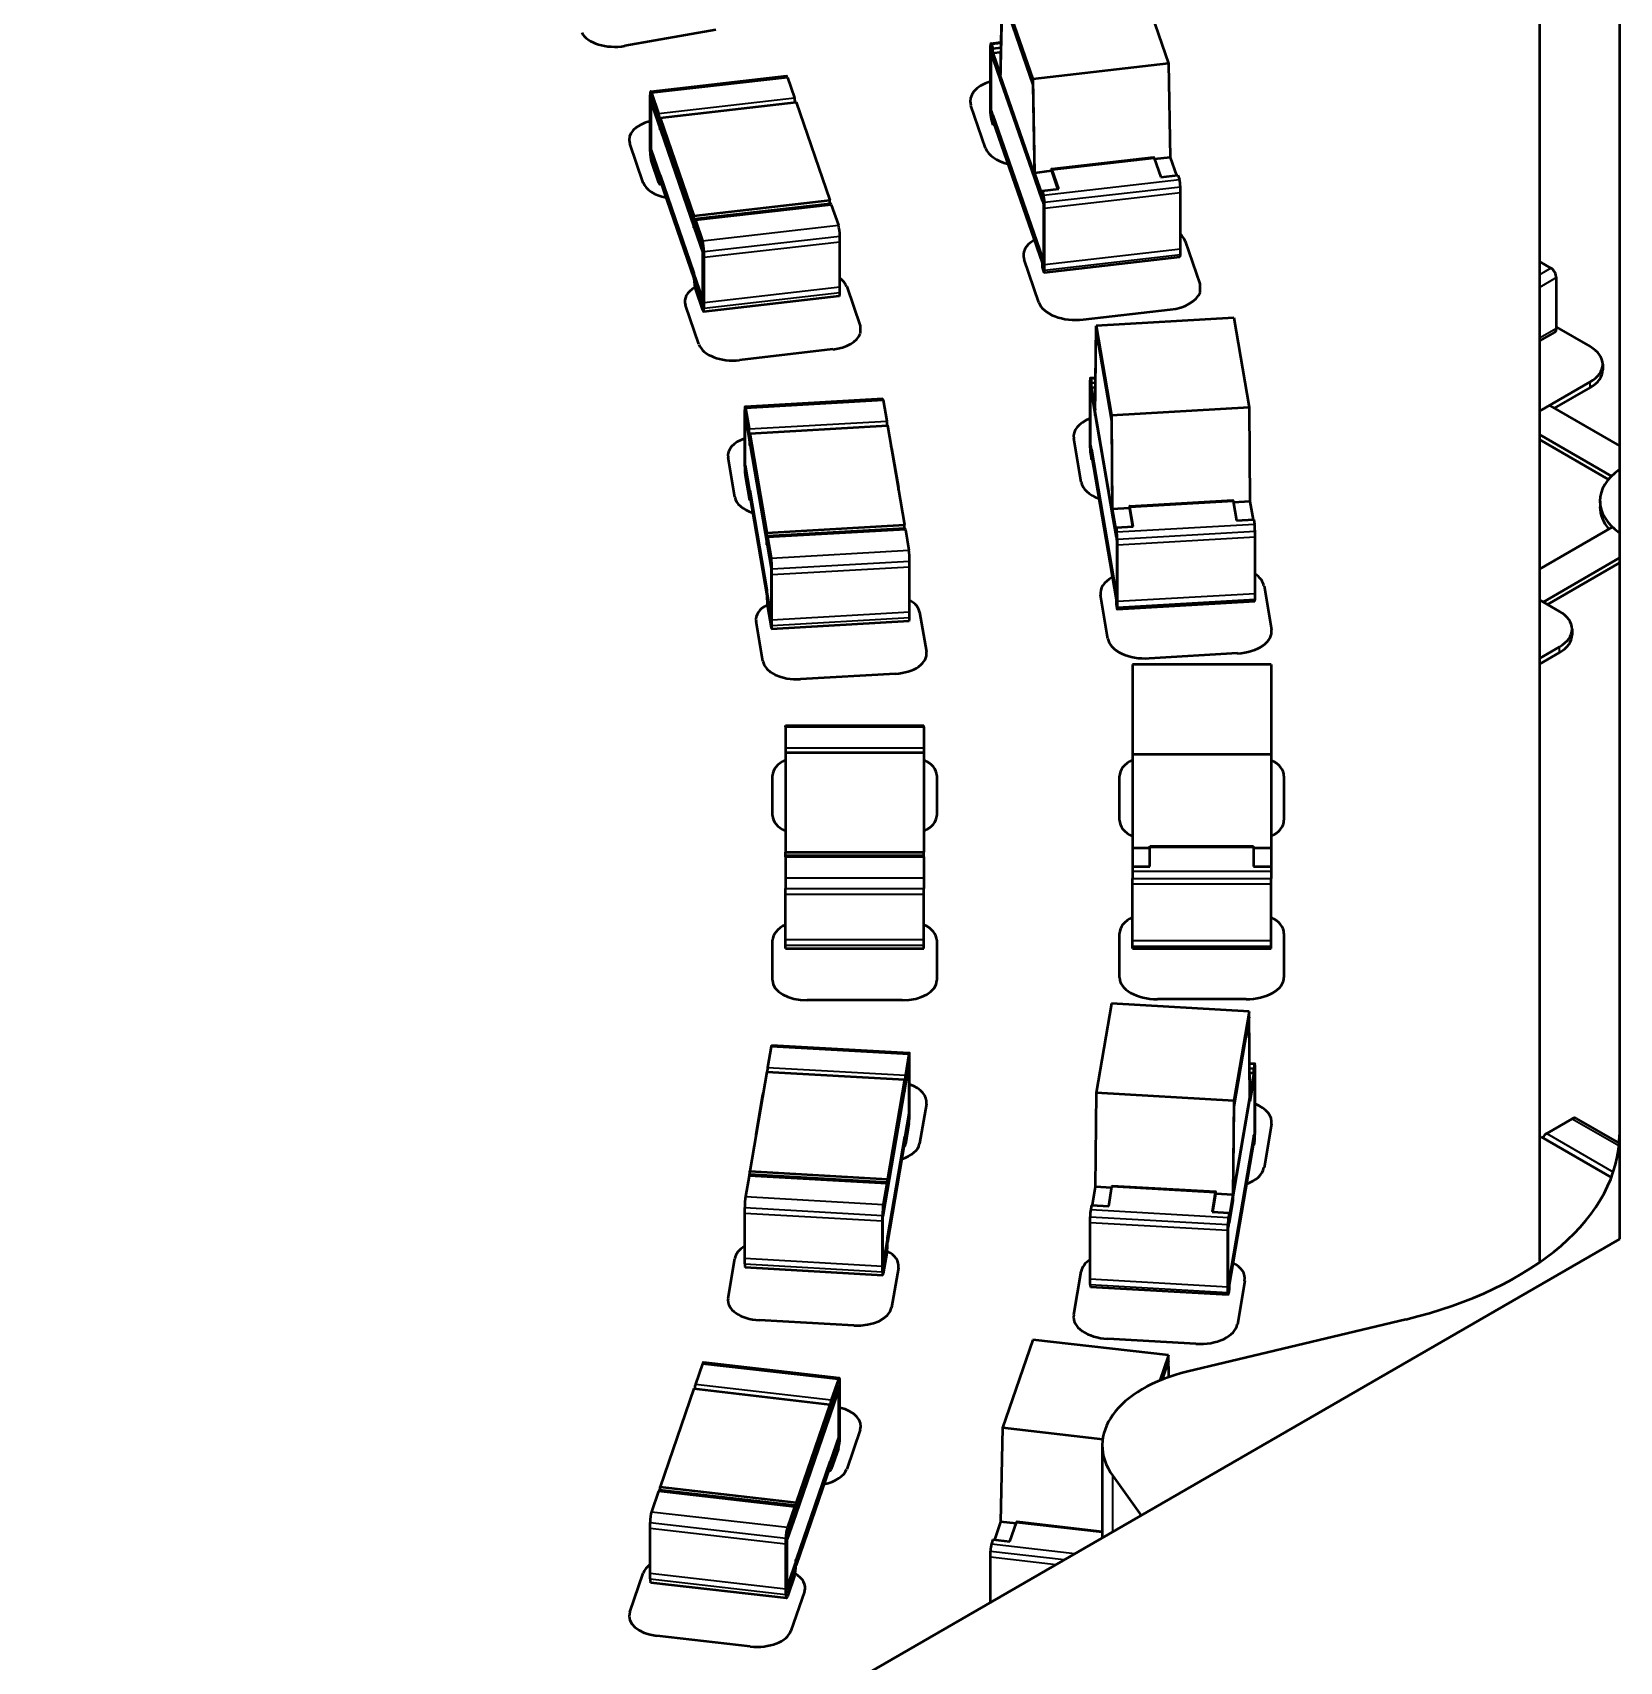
# Model space of a CAD drawing. Header units: inches. Extents: x -20.7 to 49, y -43 to 17.2.
# Drawn here: x 20.324 to 21.407, y 11.41 to 12.522 of the extents above; entities that cross this region are included whole.
import ezdxf

# ---------------------------------------------------------------- set-up
doc = ezdxf.new("R2010")
doc.units = ezdxf.units.IN
doc.header["$MEASUREMENT"] = 0
doc.layers.add('Visible (ANSI)', color=7, linetype='Continuous', lineweight=50)
doc.layers.add('Visible Narrow (ANSI)', color=7, linetype='Continuous', lineweight=35)

msp = doc.modelspace()

# ---------------------------------------------------------------- linework, layer by layer
at = {"layer": 'Visible (ANSI)'}
for p, q in [((21.4069, 13.8121), (21.4069, 11.6982)), ((21.3523, 12.9872), (21.3523, 11.6823)), ((21.0784, 12.5609), (21.0991, 12.5007)), ((20.9845, 12.4928), (20.9857, 12.5502)), ((20.9845, 12.4889), (20.9857, 12.5464)), ((20.9857, 12.5502), (21.0064, 12.49)), ((20.9857, 12.5464), (21.0064, 12.4862)), ((20.7902, 12.5236), (20.728, 12.5127)), ((20.9776, 12.4704), (20.9776, 12.5129)), ((20.9776, 12.4666), (20.9776, 12.509)), ((20.9779, 12.5144), (20.985, 12.5152)), ((20.9783, 12.5138), (20.9793, 12.5107)), ((20.9783, 12.5099), (20.9793, 12.5069)), ((20.9849, 12.5114), (20.9793, 12.5107)), ((20.9793, 12.5079), (20.9793, 12.5107)), ((20.9793, 12.5079), (20.9848, 12.5085)), ((20.9793, 12.5079), (20.9845, 12.4928)), ((20.9793, 12.504), (20.9793, 12.5069)), ((20.9793, 12.504), (20.9845, 12.4889)), ((21.0991, 12.5007), (21.0064, 12.49)), ((21.0991, 12.5007), (21.1002, 12.4366)), ((20.7457, 12.4815), (20.8384, 12.4922)), ((20.839, 12.4912), (20.8438, 12.4772)), ((21.0064, 12.49), (21.0076, 12.4259)), ((21.0064, 12.4862), (21.0076, 12.4221)), ((20.7453, 12.4446), (20.7453, 12.4793)), ((20.7453, 12.4407), (20.7453, 12.4754)), ((20.7463, 12.4806), (20.7511, 12.4666)), ((20.7463, 12.4767), (20.7511, 12.4627)), ((20.7522, 12.4635), (20.8449, 12.4742)), ((20.8449, 12.4742), (20.8679, 12.4073)), ((20.7522, 12.4635), (20.7752, 12.3967)), ((20.7522, 12.4592), (20.7522, 12.4635)), ((20.9743, 12.4429), (20.9642, 12.4721)), ((20.9783, 12.4655), (20.9793, 12.4625)), ((20.9793, 12.4654), (21.0128, 12.3684)), ((20.9793, 12.4625), (20.9793, 12.4654)), ((20.7522, 12.4597), (20.7752, 12.3928)), ((20.7522, 12.4554), (20.7522, 12.4597)), ((20.9783, 12.4617), (20.9793, 12.4587)), ((20.9793, 12.4616), (21.0128, 12.3646)), ((20.9793, 12.4587), (20.9793, 12.4616)), ((20.9803, 12.4588), (20.9793, 12.4587)), ((20.7406, 12.4193), (20.7314, 12.4461)), ((20.7463, 12.4372), (20.7511, 12.4232)), ((20.7463, 12.4333), (20.7511, 12.4193)), ((21.0194, 12.4288), (21.0889, 12.4367)), ((21.0893, 12.4361), (21.0938, 12.4231)), ((21.1002, 12.4366), (21.0896, 12.4353)), ((21.1002, 12.4366), (21.1045, 12.4243)), ((20.7518, 12.4184), (20.7529, 12.4185)), ((20.7522, 12.4245), (20.7752, 12.3576)), ((20.7522, 12.4206), (20.7752, 12.3538)), ((21.0192, 12.4273), (21.0076, 12.4259)), ((21.0076, 12.4259), (21.0128, 12.4109)), ((21.0076, 12.4221), (21.0128, 12.407)), ((21.0192, 12.4273), (21.0234, 12.415)), ((21.0243, 12.4151), (21.0198, 12.4281)), ((21.0938, 12.4231), (21.1054, 12.4244)), ((21.1054, 12.4244), (21.1065, 12.4214)), ((20.7752, 12.3967), (20.8679, 12.4073)), ((20.8679, 12.4052), (20.8679, 12.4073)), ((21.0128, 12.4138), (21.0243, 12.4151)), ((21.0128, 12.4138), (21.0138, 12.4108)), ((21.0128, 12.4138), (21.0128, 12.4109)), ((21.0128, 12.4099), (21.0138, 12.4069)), ((21.0128, 12.4099), (21.0128, 12.407)), ((21.1072, 12.3741), (21.1072, 12.4165)), ((21.1072, 12.3702), (21.1072, 12.4126)), ((20.7752, 12.3923), (20.7752, 12.3967)), ((20.7757, 12.3946), (20.8683, 12.4052)), ((20.8689, 12.4043), (20.8738, 12.3903)), ((21.0145, 12.3634), (21.0145, 12.4059)), ((21.0145, 12.3596), (21.0145, 12.402)), ((20.7752, 12.3885), (20.7752, 12.3928)), ((20.7752, 12.3928), (20.7752, 12.3928)), ((20.7763, 12.3937), (20.7811, 12.3796)), ((20.7763, 12.3898), (20.7811, 12.3758)), ((20.8748, 12.3482), (20.8748, 12.3829)), ((20.8748, 12.3443), (20.8748, 12.379)), ((21.1105, 12.3794), (21.1206, 12.3502)), ((20.7821, 12.3375), (20.7821, 12.3723)), ((20.7821, 12.3337), (20.7821, 12.3684)), ((21.0105, 12.3375), (21.0005, 12.3668)), ((21.0128, 12.3684), (21.0128, 12.3655)), ((21.0128, 12.3655), (21.0138, 12.3625)), ((21.0128, 12.3646), (21.0128, 12.3617)), ((21.0142, 12.3581), (21.1069, 12.3687)), ((21.3601, 12.361), (21.3523, 12.3655)), ((21.0128, 12.3617), (21.0138, 12.3587)), ((21.3639, 12.3198), (21.3639, 12.3545)), ((20.7763, 12.3503), (20.7811, 12.3362)), ((20.7763, 12.3464), (20.7811, 12.3324)), ((20.7817, 12.3314), (20.8744, 12.3421)), ((20.8795, 12.3484), (20.8887, 12.3216)), ((21.1206, 12.3502), (21.1206, 12.3444)), ((20.7786, 12.309), (20.7694, 12.3357)), ((21.1003, 12.3326), (21.0409, 12.3258)), ((20.8887, 12.3216), (20.8887, 12.3163)), ((21.0491, 12.2643), (21.0497, 12.3216)), ((21.1437, 12.327), (21.0497, 12.3216)), ((21.0497, 12.3216), (21.0601, 12.2605)), ((21.1437, 12.327), (21.1541, 12.2659)), ((21.3639, 12.3207), (21.3868, 12.3075)), ((21.0491, 12.2604), (21.0497, 12.3178)), ((21.0497, 12.3178), (21.0601, 12.2567)), ((21.3628, 12.3173), (21.3523, 12.3113)), ((20.8701, 12.3056), (20.8064, 12.2982)), ((21.0456, 12.2422), (21.0456, 12.2846)), ((21.0458, 12.2861), (21.0493, 12.2863)), ((21.046, 12.2855), (21.0465, 12.2824)), ((21.3955, 12.2954), (21.3955, 12.2915)), ((21.0456, 12.2383), (21.0456, 12.2808)), ((21.046, 12.2816), (21.0465, 12.2786)), ((21.0493, 12.2826), (21.0465, 12.2824)), ((21.0465, 12.2795), (21.0465, 12.2824)), ((21.0465, 12.2795), (21.0493, 12.2797)), ((21.0465, 12.2795), (21.0491, 12.2643)), ((21.0465, 12.2757), (21.0465, 12.2786)), ((21.0465, 12.2757), (21.0491, 12.2604)), ((21.3868, 12.2834), (21.3523, 12.2634)), ((21.3868, 12.2795), (21.3624, 12.2654)), ((20.8099, 12.2295), (20.8099, 12.2643)), ((20.8101, 12.2665), (20.9041, 12.2719)), ((20.8104, 12.2655), (20.8128, 12.2513)), ((20.9044, 12.2709), (20.9069, 12.2566)), ((21.1541, 12.2659), (21.0601, 12.2605)), ((21.1541, 12.2659), (21.1547, 12.2017)), ((21.3595, 12.2671), (21.4069, 12.2397)), ((20.8099, 12.2257), (20.8099, 12.2604)), ((20.8104, 12.2617), (20.8128, 12.2474)), ((20.8134, 12.2482), (20.9074, 12.2536)), ((20.9074, 12.2536), (20.919, 12.1857)), ((21.0601, 12.2605), (21.0607, 12.1964)), ((21.0601, 12.2567), (21.0607, 12.1925)), ((20.8134, 12.2482), (20.8249, 12.1804)), ((20.8134, 12.2439), (20.8134, 12.2482)), ((20.8134, 12.2444), (20.8249, 12.1765)), ((20.8134, 12.24), (20.8134, 12.2444)), ((21.0395, 12.2149), (21.0344, 12.2446)), ((21.4015, 12.219), (21.3523, 12.2475)), ((21.3994, 12.2168), (21.3523, 12.2441)), ((20.8031, 12.2046), (20.7985, 12.2318)), ((20.9101, 12.2381), (20.9148, 12.211)), ((21.046, 12.2373), (21.0465, 12.2342)), ((21.046, 12.2334), (21.0465, 12.2303)), ((21.0465, 12.2371), (21.0633, 12.1387)), ((21.0465, 12.2342), (21.0465, 12.2371)), ((21.0465, 12.2332), (21.0633, 12.1348)), ((21.0465, 12.2303), (21.0465, 12.2332)), ((21.047, 12.2304), (21.0465, 12.2303)), ((20.8104, 12.2222), (20.8128, 12.2079)), ((20.8104, 12.2183), (20.8128, 12.204)), ((20.8134, 12.2092), (20.8249, 12.1413)), ((20.8131, 12.2031), (20.8137, 12.2031)), ((20.8134, 12.2053), (20.8249, 12.1375)), ((21.0724, 12.1971), (21.0607, 12.1964)), ((21.0607, 12.1964), (21.0633, 12.1811)), ((21.0724, 12.1971), (21.0746, 12.1847)), ((21.0726, 12.1986), (21.1431, 12.2026)), ((21.075, 12.1847), (21.0728, 12.1979)), ((21.1433, 12.2019), (21.1456, 12.1887)), ((21.1547, 12.2017), (21.1434, 12.2011)), ((21.1547, 12.2017), (21.1568, 12.1893)), ((21.3936, 12.202), (21.3936, 12.1981)), ((20.8249, 12.1804), (20.919, 12.1857)), ((20.919, 12.1836), (20.919, 12.1857)), ((21.0607, 12.1925), (21.0633, 12.1773)), ((21.0633, 12.184), (21.075, 12.1847)), ((21.1456, 12.1887), (21.1573, 12.1894)), ((21.1573, 12.1894), (21.1578, 12.1863)), ((20.8249, 12.176), (20.8249, 12.1804)), ((20.8249, 12.1722), (20.8249, 12.1765)), ((20.8249, 12.1765), (20.8249, 12.1765)), ((20.8252, 12.1783), (20.9192, 12.1836)), ((20.8255, 12.1773), (20.8279, 12.1631)), ((20.8255, 12.1735), (20.8279, 12.1592)), ((20.9195, 12.1827), (20.9219, 12.1684)), ((21.0633, 12.184), (21.0638, 12.181)), ((21.0633, 12.184), (21.0633, 12.1811)), ((21.0633, 12.1802), (21.0638, 12.1771)), ((21.0633, 12.1802), (21.0633, 12.1773)), ((21.0642, 12.1336), (21.0642, 12.176)), ((21.1582, 12.139), (21.1582, 12.1814)), ((21.1582, 12.1351), (21.1582, 12.1775)), ((21.3523, 12.1555), (21.4018, 12.1842)), ((21.0642, 12.1297), (21.0642, 12.1722)), ((21.4069, 12.1632), (21.3548, 12.1331)), ((20.8284, 12.121), (20.8284, 12.1557)), ((20.8284, 12.1171), (20.8284, 12.1518)), ((20.9224, 12.1263), (20.9224, 12.161)), ((20.9224, 12.1225), (20.9224, 12.1572)), ((21.4069, 12.1598), (21.3577, 12.1314)), ((21.1643, 12.1441), (21.1694, 12.1144)), ((20.8255, 12.1339), (20.8279, 12.1197)), ((20.8255, 12.1301), (20.8279, 12.1158)), ((21.0577, 12.108), (21.0527, 12.1377)), ((21.0633, 12.1387), (21.0633, 12.1358)), ((21.0633, 12.1358), (21.0638, 12.1327)), ((21.0633, 12.1348), (21.0633, 12.1319)), ((21.0633, 12.1319), (21.0638, 12.1289)), ((21.064, 12.1282), (21.158, 12.1336)), ((21.3523, 12.1345), (21.366, 12.1266)), ((20.8222, 12.0927), (20.8176, 12.1198)), ((20.8282, 12.1149), (20.9222, 12.1202)), ((20.9292, 12.1262), (20.9339, 12.099)), ((21.3746, 12.1146), (21.3746, 12.1107)), ((21.1462, 12.0981), (21.086, 12.0946)), ((21.366, 12.1025), (21.3523, 12.0946)), ((21.366, 12.0987), (21.3523, 12.0908)), ((21.0746, 12.0905), (21.0746, 12.0291)), ((21.1691, 12.0905), (21.0746, 12.0905)), ((21.1691, 12.0905), (21.1691, 12.0291)), ((20.9127, 12.0841), (20.848, 12.0804)), ((20.8377, 12.0479), (20.8377, 12.0489)), ((20.8377, 12.0489), (20.9322, 12.0489)), ((20.8377, 12.0479), (20.8377, 12.0336)), ((20.9322, 12.0479), (20.9322, 12.0489)), ((20.9322, 12.0479), (20.9322, 12.0336)), ((20.8377, 12.0336), (20.8377, 12.0305)), ((20.8377, 12.0305), (20.8377, 11.9623)), ((20.8377, 12.0305), (20.9322, 12.0305)), ((20.9322, 12.0336), (20.9322, 12.0305)), ((20.9322, 12.0305), (20.9322, 11.9623)), ((21.0746, 12.0291), (21.0746, 11.965)), ((21.1691, 12.0291), (21.0746, 12.0291)), ((21.1691, 12.0291), (21.1691, 11.965)), ((20.8288, 11.9874), (20.8288, 12.0147)), ((20.941, 12.0147), (20.941, 11.9874)), ((21.0657, 11.9843), (21.0657, 12.0142)), ((21.1779, 12.0142), (21.1779, 11.9843)), ((20.8377, 11.9602), (20.8377, 11.9623)), ((20.8377, 11.9623), (20.9322, 11.9623)), ((20.9322, 11.9602), (20.9322, 11.9623)), ((21.0746, 11.965), (21.0746, 11.9525)), ((21.0864, 11.965), (21.0746, 11.965)), ((21.0864, 11.9658), (21.0864, 11.9665)), ((21.0864, 11.9665), (21.1572, 11.9665)), ((21.0864, 11.9525), (21.0864, 11.9658)), ((21.1572, 11.9658), (21.1572, 11.9665)), ((21.1572, 11.9658), (21.1572, 11.9525)), ((21.1691, 11.965), (21.1572, 11.965)), ((21.1691, 11.965), (21.1691, 11.9525)), ((20.8377, 11.9593), (20.8377, 11.9602)), ((20.8377, 11.9602), (20.9322, 11.9602)), ((20.8377, 11.9593), (20.8377, 11.9449)), ((20.9322, 11.9593), (20.9322, 11.9602)), ((20.9322, 11.9593), (20.9322, 11.9449)), ((21.0746, 11.9525), (21.0746, 11.9495)), ((21.0746, 11.9525), (21.0864, 11.9525)), ((21.1572, 11.9525), (21.1691, 11.9525)), ((21.1691, 11.9525), (21.1691, 11.9495)), ((20.8377, 11.9449), (20.8377, 11.9375)), ((20.9322, 11.9449), (20.9322, 11.9375)), ((21.0746, 11.9495), (21.0746, 11.9445)), ((21.0746, 11.9021), (21.0746, 11.9445)), ((21.0746, 11.8982), (21.0746, 11.9407)), ((21.1691, 11.9495), (21.1691, 11.9445)), ((21.1691, 11.9021), (21.1691, 11.9445)), ((21.1691, 11.8982), (21.1691, 11.9407)), ((20.8377, 11.9028), (20.8377, 11.9375)), ((20.8377, 11.8989), (20.8377, 11.9337)), ((20.9322, 11.9028), (20.9322, 11.9375)), ((20.9322, 11.8989), (20.9322, 11.9337)), ((21.0657, 11.8769), (21.0657, 11.9068)), ((21.1779, 11.9068), (21.1779, 11.8769)), ((20.8288, 11.8749), (20.8288, 11.9022)), ((20.8377, 11.8967), (20.8377, 11.8989)), ((20.8377, 11.8967), (20.9322, 11.8967)), ((20.9322, 11.8967), (20.9322, 11.8989)), ((20.941, 11.9022), (20.941, 11.8749)), ((21.0746, 11.8967), (21.0746, 11.8982)), ((21.0746, 11.8967), (21.1691, 11.8967)), ((21.1691, 11.8967), (21.1691, 11.8982)), ((20.9174, 11.8613), (20.8525, 11.8613)), ((21.0601, 11.8591), (21.0497, 11.798)), ((21.1541, 11.8537), (21.0601, 11.8591)), ((21.1521, 11.862), (21.0915, 11.862)), ((21.1541, 11.8537), (21.1437, 11.7927)), ((21.1547, 11.7964), (21.1541, 11.8537)), ((21.1541, 11.8499), (21.1437, 11.7888)), ((21.1547, 11.7925), (21.1541, 11.8499)), ((20.8279, 11.8298), (20.8255, 11.8155)), ((20.8282, 11.8307), (20.9222, 11.8254)), ((20.9219, 11.8244), (20.9195, 11.8102)), ((20.9219, 11.8206), (20.9195, 11.8063)), ((20.9224, 11.7884), (20.9224, 11.8231)), ((20.9224, 11.7846), (20.9224, 11.8193)), ((21.1545, 11.8184), (21.158, 11.8182)), ((20.8249, 11.8125), (20.8134, 11.7446)), ((20.8249, 11.8125), (20.919, 11.8071)), ((20.919, 11.8071), (20.9074, 11.7392)), ((20.919, 11.8028), (20.919, 11.8071)), ((21.1573, 11.8145), (21.1545, 11.8147)), ((21.1546, 11.8118), (21.1573, 11.8117)), ((21.1573, 11.8117), (21.1547, 11.7964)), ((21.1573, 11.8078), (21.1547, 11.7925)), ((21.1578, 11.8176), (21.1573, 11.8145)), ((21.1573, 11.8117), (21.1573, 11.8145)), ((21.1578, 11.8137), (21.1573, 11.8107)), ((21.1573, 11.8078), (21.1573, 11.8107)), ((21.1582, 11.7743), (21.1582, 11.8167)), ((21.1582, 11.7705), (21.1582, 11.8129)), ((20.8176, 11.7698), (20.8222, 11.797)), ((20.919, 11.8032), (20.9074, 11.7354)), ((20.919, 11.7989), (20.919, 11.8032)), ((21.0497, 11.798), (21.0491, 11.7339)), ((21.1437, 11.7927), (21.0497, 11.798)), ((20.9339, 11.7906), (20.9292, 11.7635)), ((21.1437, 11.7927), (21.1431, 11.7285)), ((21.1437, 11.7888), (21.1431, 11.7247)), ((20.9219, 11.781), (20.9195, 11.7668)), ((20.9219, 11.7772), (20.9195, 11.7629)), ((21.1694, 11.7767), (21.1643, 11.747)), ((21.3747, 11.7804), (21.3572, 11.7703)), ((21.3774, 11.7807), (21.4067, 11.7638)), ((20.919, 11.768), (20.9074, 11.7002)), ((20.919, 11.7642), (20.9074, 11.6963)), ((21.1573, 11.7692), (21.1405, 11.6708)), ((21.1573, 11.7654), (21.1405, 11.667)), ((21.1573, 11.7625), (21.1568, 11.7625)), ((21.1578, 11.7694), (21.1573, 11.7663)), ((21.1573, 11.7663), (21.1573, 11.7692)), ((21.1578, 11.7655), (21.1573, 11.7625)), ((21.1573, 11.7625), (21.1573, 11.7654)), ((21.3534, 11.7681), (21.3523, 11.7675)), ((21.3534, 11.7681), (21.4014, 11.7404)), ((20.9186, 11.762), (20.9192, 11.7619)), ((20.8128, 11.7415), (20.8104, 11.7273)), ((20.8131, 11.7425), (20.9072, 11.7372)), ((20.8134, 11.7425), (20.8134, 11.7446)), ((20.8134, 11.7446), (20.9074, 11.7392)), ((20.9069, 11.7362), (20.9044, 11.7219)), ((20.9069, 11.7323), (20.9044, 11.7181)), ((20.9074, 11.7349), (20.9074, 11.7392)), ((20.9074, 11.731), (20.9074, 11.7354)), ((20.9074, 11.7354), (20.9074, 11.7354)), ((21.0491, 11.7339), (21.047, 11.7215)), ((21.0604, 11.7332), (21.0491, 11.7339)), ((21.0583, 11.7208), (21.0605, 11.7341)), ((21.0607, 11.7347), (21.1312, 11.7307)), ((21.131, 11.73), (21.1288, 11.7168)), ((21.1293, 11.7168), (21.1314, 11.7292)), ((21.1431, 11.7285), (21.1314, 11.7292)), ((20.8099, 11.6852), (20.8099, 11.7199)), ((21.0465, 11.7215), (21.046, 11.7184)), ((21.0465, 11.7215), (21.0583, 11.7208)), ((21.1431, 11.7285), (21.1405, 11.7133)), ((21.1431, 11.7247), (21.1405, 11.7094)), ((20.8099, 11.6813), (20.8099, 11.716)), ((20.9039, 11.6798), (20.9039, 11.7145)), ((20.9039, 11.676), (20.9039, 11.7107)), ((21.0456, 11.6711), (21.0456, 11.7135)), ((21.0456, 11.6672), (21.0456, 11.7097)), ((21.1288, 11.7168), (21.1405, 11.7161)), ((21.1397, 11.6657), (21.1397, 11.7082)), ((21.1405, 11.7161), (21.14, 11.7131)), ((21.1405, 11.7123), (21.14, 11.7092)), ((21.1405, 11.7161), (21.1405, 11.7133)), ((21.1405, 11.7123), (21.1405, 11.7094)), ((21.4069, 11.6982), (18.8178, 10.2034)), ((21.1397, 11.6619), (21.1397, 11.7043)), ((20.7985, 11.6579), (20.8031, 11.685)), ((20.9069, 11.6928), (20.9044, 11.6785)), ((20.9069, 11.6889), (20.9044, 11.6747)), ((20.8101, 11.6791), (20.9041, 11.6737)), ((20.9148, 11.6787), (20.9101, 11.6515)), ((21.0344, 11.6465), (21.0395, 11.6762)), ((21.0458, 11.6657), (21.1398, 11.6604)), ((21.1405, 11.6679), (21.14, 11.6649)), ((21.1405, 11.6641), (21.14, 11.661)), ((21.1405, 11.6708), (21.1405, 11.6679)), ((21.1405, 11.667), (21.1405, 11.6641)), ((21.1512, 11.6698), (21.1461, 11.6401)), ((20.8843, 11.6393), (20.8197, 11.643)), ((21.261, 11.6435), (21.1122, 11.6079)), ((21.0064, 11.6296), (20.9857, 11.5694)), ((21.0991, 11.619), (21.0064, 11.6296)), ((21.1178, 11.6268), (21.0576, 11.6302)), ((21.0991, 11.619), (21.0931, 11.6017)), ((21.0994, 11.6041), (21.0991, 11.619)), ((20.7811, 11.6132), (20.7763, 11.5992)), ((20.7817, 11.6142), (20.8744, 11.6035)), ((21.0991, 11.6151), (21.0947, 11.6024)), ((21.0993, 11.6041), (21.0991, 11.6151)), ((20.7752, 11.5962), (20.7522, 11.5293)), ((20.7752, 11.5962), (20.8679, 11.5855)), ((20.8738, 11.6026), (20.8689, 11.5885)), ((20.8738, 11.5987), (20.8689, 11.5847)), ((20.8748, 11.5665), (20.8748, 11.6012)), ((20.8748, 11.5627), (20.8748, 11.5974)), ((20.8679, 11.5855), (20.8449, 11.5186)), ((20.8679, 11.5812), (20.8679, 11.5855)), ((20.8679, 11.5817), (20.8449, 11.5148)), ((20.8679, 11.5773), (20.8679, 11.5817)), ((20.8887, 11.568), (20.8795, 11.5413)), ((20.9857, 11.5694), (20.9845, 11.5053)), ((21.0542, 11.5616), (20.9857, 11.5694)), ((20.8738, 11.5592), (20.8689, 11.5451)), ((20.8738, 11.5553), (20.8689, 11.5413)), ((21.0539, 11.5575), (21.0539, 11.4944)), ((20.8679, 11.5465), (20.8449, 11.4796)), ((20.8679, 11.5426), (20.8449, 11.4757)), ((20.8672, 11.5405), (20.8683, 11.5403)), ((20.7522, 11.5272), (20.7522, 11.5293)), ((20.7522, 11.5293), (20.8449, 11.5186)), ((21.0611, 11.5366), (21.0804, 11.5097)), ((20.7511, 11.5263), (20.7463, 11.5122)), ((20.7518, 11.5272), (20.8444, 11.5166)), ((20.8449, 11.5143), (20.8449, 11.5186)), ((20.8438, 11.5156), (20.839, 11.5016)), ((20.8438, 11.5118), (20.839, 11.4977)), ((20.8448, 11.5148), (20.8449, 11.5148)), ((20.8449, 11.5104), (20.8449, 11.5148)), ((20.7453, 11.4702), (20.7453, 11.5049)), ((20.7453, 11.4663), (20.7453, 11.501)), ((20.9845, 11.5053), (20.9803, 11.4931)), ((20.9952, 11.5041), (20.9845, 11.5053)), ((20.9909, 11.4918), (20.9954, 11.5049)), ((20.9958, 11.5055), (21.0539, 11.4988)), ((20.8379, 11.4595), (20.8379, 11.4942)), ((20.8379, 11.4557), (20.8379, 11.4904)), ((20.9776, 11.4504), (20.9776, 11.4853)), ((20.9793, 11.4932), (20.9783, 11.4902)), ((20.9793, 11.4932), (20.9909, 11.4918)), ((20.9776, 11.4504), (20.9776, 11.4814)), ((20.7314, 11.4436), (20.7406, 11.4703)), ((20.7457, 11.464), (20.8384, 11.4534)), ((20.8438, 11.4722), (20.839, 11.4582)), ((20.8438, 11.4684), (20.839, 11.4543)), ((20.8507, 11.4577), (20.8414, 11.4309)), ((20.8137, 11.4202), (20.75, 11.4275))]:
    msp.add_line(p, q, dxfattribs=at)
for centre, major_axis, ratio, start_param, end_param in [((20.7212, 12.5257), (-0.0236, 0), 0.57735, 0.294533, 1.865314), ((20.9783, 12.5109), (-0.0004, 0.00352), 0.159291, 5.65853, 7.229327), ((20.9783, 12.507), (-0.0004, 0.00352), 0.159291, 5.65853, 7.229327), ((20.839, 12.4869), (-0.00061, 0.00528), 0.159291, 5.65853, 6.283185), ((20.9895, 12.4751), (-0.0258, 0), 0.57735, 5.191031, 6.479537), ((20.7463, 12.4763), (-0.00061, 0.00528), 0.159291, 5.65853, 7.229327), ((20.7463, 12.4724), (-0.00061, 0.00528), 0.159291, 5.65853, 7.229327), ((20.8438, 12.4729), (-0.00061, 0.00528), 0.159291, 4.940715, 5.65853), ((20.7511, 12.4622), (-0.00061, 0.00528), 0.159291, 4.087734, 5.65853), ((20.7511, 12.4584), (-0.00061, 0.00528), 0.159291, 4.087734, 5.65853), ((20.9783, 12.4684), (0.0004, -0.00352), 0.159291, 4.087734, 5.65853), ((20.9783, 12.4646), (0.0004, -0.00352), 0.159291, 4.087734, 5.65853), ((20.7546, 12.4487), (-0.0236, 0), 0.57735, 5.11685, 6.479522), ((20.7463, 12.4415), (0.00061, -0.00528), 0.159291, 4.087734, 5.65853), ((20.7463, 12.4377), (0.00061, -0.00528), 0.159291, 4.087734, 5.65853), ((20.9996, 12.4458), (-0.0258, 0), 0.57735, 0.196347, 1.169679), ((21.0893, 12.4332), (-0.0004, 0.00352), 0.159291, 5.65853, 6.283185), ((20.7638, 12.422), (-0.0236, 0), 0.57735, 0.196351, 1.24257), ((20.7511, 12.4275), (0.00061, -0.00528), 0.159291, 5.65853, 7.229327), ((20.7511, 12.4236), (0.00061, -0.00528), 0.159291, 5.65853, 7.229327), ((21.0198, 12.4252), (-0.0004, 0.00352), 0.159291, 5.65853, 7.229327), ((21.1065, 12.4185), (-0.0004, 0.00352), 0.159291, 4.087734, 5.65853), ((21.0138, 12.4079), (-0.0004, 0.00352), 0.159291, 4.087734, 5.65853), ((21.0138, 12.404), (-0.0004, 0.00352), 0.159291, 4.087734, 5.65853), ((20.8689, 12.4), (-0.00061, 0.00528), 0.159291, 5.65853, 6.283185), ((20.7763, 12.3893), (-0.00061, 0.00528), 0.159291, 5.65853, 7.229327), ((20.7763, 12.3855), (-0.00061, 0.00528), 0.159291, 5.65853, 7.229327), ((20.8738, 12.3859), (-0.00061, 0.00528), 0.159291, 4.087734, 5.65853), ((20.7811, 12.3753), (-0.00061, 0.00528), 0.159291, 4.087734, 5.65853), ((20.7811, 12.3714), (-0.00061, 0.00528), 0.159291, 4.087734, 5.65853), ((21.0258, 12.3697), (-0.0258, 0), 0.57735, 5.5062, 6.479537), ((21.0852, 12.3765), (0.0258, 0), 0.57735, 0.196347, 0.553373), ((21.0138, 12.3654), (0.0004, -0.00352), 0.159291, 5.65853, 7.229327), ((21.1065, 12.3722), (0.0004, -0.00352), 0.159291, 0, 0.946141), ((20.7763, 12.3546), (0.00061, -0.00528), 0.159291, 4.087734, 5.65853), ((20.7763, 12.3507), (0.00061, -0.00528), 0.159291, 4.087734, 5.65853), ((20.8563, 12.3457), (0.0236, 0), 0.57735, 0.196351, 0.670204), ((21.0138, 12.3616), (0.0004, -0.00352), 0.159291, 5.65853, 7.229327), ((21.3601, 12.3566), (-0.00266, 0.0046), 0.57735, 3.926991, 5.497787), ((20.7926, 12.3384), (-0.0236, 0), 0.57735, 5.500227, 6.479522), ((20.8738, 12.3473), (0.00061, -0.00528), 0.159291, 0, 0.946141), ((21.0953, 12.3473), (0.0258, 0), 0.57735, 4.908735, 6.086839), ((20.7811, 12.3406), (0.00061, -0.00528), 0.159291, 5.65853, 7.229327), ((20.7811, 12.3367), (0.00061, -0.00528), 0.159291, 5.65853, 7.229327), ((21.0359, 12.3405), (-0.0258, 0), 0.57735, 0.196347, 1.767148), ((21.3601, 12.3219), (0.00266, -0.0046), 0.57735, 0, 0.785398), ((20.8018, 12.3116), (-0.0236, 0), 0.57735, 0.196351, 1.767145), ((20.8655, 12.3189), (0.0236, 0), 0.57735, 4.908741, 6.086833), ((21.366, 12.2954), (0.0295, 0), 0.57735, 5.497783, 7.068588), ((21.046, 12.2826), (-0.0002, 0.00354), 0.080031, 5.665428, 7.236225), ((21.366, 12.2915), (0.0295, 0), 0.57735, 5.497783, 6.283185), ((21.046, 12.2787), (-0.0002, 0.00354), 0.080031, 5.665428, 7.236225), ((20.8104, 12.2612), (-0.0003, 0.00531), 0.080031, 5.665428, 7.236225), ((20.8104, 12.2574), (-0.0003, 0.00531), 0.080031, 5.665428, 7.236225), ((20.9044, 12.2666), (-0.0003, 0.00531), 0.080031, 5.665428, 6.283185), ((20.8128, 12.247), (-0.0003, 0.00531), 0.080031, 4.094632, 5.665428), ((20.9069, 12.2523), (-0.0003, 0.00531), 0.080031, 4.950607, 5.665428), ((21.0601, 12.2461), (-0.0258, 0), 0.57735, 5.308653, 6.381373), ((20.822, 12.2331), (-0.0236, 0), 0.57735, 5.249571, 6.38136), ((20.8128, 12.2431), (-0.0003, 0.00531), 0.080031, 4.094632, 5.665428), ((21.046, 12.2401), (0.0002, -0.00354), 0.080031, 4.094632, 5.665428), ((20.8104, 12.2265), (0.0003, -0.00531), 0.080031, 4.094632, 5.665428), ((20.8866, 12.2368), (0.0236, 0), 0.57735, 0.098185, 0.189841), ((21.046, 12.2363), (0.0002, -0.00354), 0.080031, 4.094632, 5.665428), ((20.8104, 12.2226), (0.0003, -0.00531), 0.080031, 4.094632, 5.665428), ((21.4526, 12.202), (-0.0591, 0), 0.57735, 5.598902, 6.967469), ((20.8128, 12.2122), (0.0003, -0.00531), 0.080031, 5.665428, 7.236225), ((20.8913, 12.2096), (0.0236, 0), 0.57735, 0.006543, 0.098175), ((21.0652, 12.2164), (-0.0258, 0), 0.57735, 0.098162, 1.013397), ((20.8266, 12.206), (-0.0236, 0), 0.57735, 0.098185, 1.071418), ((20.8128, 12.2084), (0.0003, -0.00531), 0.080031, 5.665428, 7.236225), ((21.0728, 12.195), (-0.0002, 0.00354), 0.080031, 5.665428, 7.236225), ((21.1433, 12.199), (-0.0002, 0.00354), 0.080031, 5.665428, 6.283185), ((21.4526, 12.1981), (-0.0591, 0), 0.57735, 0, 0.460574), ((21.1578, 12.1834), (-0.0002, 0.00354), 0.080031, 4.094632, 5.665428), ((20.8255, 12.173), (-0.0003, 0.00531), 0.080031, 5.665428, 7.236225), ((20.8255, 12.1691), (-0.0003, 0.00531), 0.080031, 5.665428, 7.236225), ((20.9195, 12.1783), (-0.0003, 0.00531), 0.080031, 5.665428, 6.283185), ((21.0638, 12.1781), (-0.0002, 0.00354), 0.080031, 4.094632, 5.665428), ((21.0638, 12.1742), (-0.0002, 0.00354), 0.080031, 4.094632, 5.665428), ((20.8279, 12.1587), (-0.0003, 0.00531), 0.080031, 4.094632, 5.665428), ((20.9219, 12.1641), (-0.0003, 0.00531), 0.080031, 4.094632, 5.665428), ((20.8279, 12.1549), (-0.0003, 0.00531), 0.080031, 4.094632, 5.665428), ((21.1386, 12.1426), (0.0258, 0), 0.57735, 0.098162, 0.711173), ((20.8255, 12.1383), (0.0003, -0.00531), 0.080031, 4.094632, 5.665428), ((21.0784, 12.1392), (-0.0258, 0), 0.57735, 5.466134, 6.381373), ((20.8411, 12.1211), (-0.0236, 0), 0.57735, 5.444297, 6.38136), ((20.8255, 12.1344), (0.0003, -0.00531), 0.080031, 4.094632, 5.665428), ((20.9057, 12.1248), (0.0236, 0), 0.57735, 0.098185, 0.784486), ((21.0638, 12.1356), (0.0002, -0.00354), 0.080031, 5.665428, 7.236225), ((21.0638, 12.1318), (0.0002, -0.00354), 0.080031, 5.665428, 7.236225), ((21.1578, 12.1371), (0.0002, -0.00354), 0.080031, 0, 0.953039), ((20.8279, 12.124), (0.0003, -0.00531), 0.080031, 5.665428, 7.236225), ((20.9219, 12.1255), (0.0003, -0.00531), 0.080031, 0, 0.953039), ((21.3451, 12.1146), (0.0295, 0), 0.57735, 5.497783, 7.068588), ((20.8279, 12.1202), (0.0003, -0.00531), 0.080031, 5.665428, 7.236225), ((21.0834, 12.1095), (-0.0258, 0), 0.57735, 0.098162, 1.668981), ((21.1437, 12.1129), (0.0258, 0), 0.57735, 4.810548, 6.381373), ((21.3451, 12.1107), (0.0295, 0), 0.57735, 5.497783, 6.283185), ((20.9104, 12.0977), (0.0236, 0), 0.57735, 4.810561, 6.38136), ((20.8457, 12.094), (-0.0236, 0), 0.57735, 0.098185, 1.668965), ((20.8525, 12.0147), (-0.0236, 0), 0.57735, 5.387524, 6.283179), ((20.9174, 12.0147), (0.0236, 0), 0.57735, 0.000006, 0.895661), ((21.0915, 12.0142), (-0.0258, 0), 0.57735, 5.429409, 6.283193), ((21.1521, 12.0142), (0.0258, 0), 0.57735, 6.283178, 7.136961), ((20.8525, 11.9874), (-0.0236, 0), 0.57735, 0.000006, 0.895661), ((20.9174, 11.9874), (0.0236, 0), 0.57735, 5.387524, 6.283179), ((21.0915, 11.9843), (-0.0258, 0), 0.57735, 6.283178, 7.136961), ((21.1521, 11.9843), (0.0258, 0), 0.57735, 5.429409, 6.283193), ((21.0915, 11.9068), (-0.0258, 0), 0.57735, 5.429409, 6.283193), ((21.1521, 11.9068), (0.0258, 0), 0.57735, 6.283178, 7.136961), ((20.8525, 11.9022), (-0.0236, 0), 0.57735, 5.387524, 6.283179), ((20.9174, 11.9022), (0.0236, 0), 0.57735, 0.000006, 0.895661), ((20.8525, 11.8749), (-0.0236, 0), 0.57735, 0.000006, 1.57079), ((20.9174, 11.8749), (0.0236, 0), 0.57735, 4.712395, 6.283179), ((21.0915, 11.8769), (-0.0258, 0), 0.57735, 6.283178, 7.853989), ((21.1521, 11.8769), (0.0258, 0), 0.57735, 4.712382, 6.283193), ((20.8279, 11.8254), (0.0003, 0.00531), 0.080031, 0, 0.617757), ((20.9219, 11.8201), (0.0003, 0.00531), 0.080031, 5.330146, 6.900942), ((20.9219, 11.8162), (0.0003, 0.00531), 0.080031, 5.330146, 6.900942), ((21.1578, 11.8147), (0.0002, 0.00354), 0.080031, 5.330146, 6.900942), ((20.8255, 11.8112), (0.0003, 0.00531), 0.080031, 0.617757, 1.332578), ((20.9195, 11.8058), (0.0003, 0.00531), 0.080031, 0.617757, 2.188553), ((21.1578, 11.8109), (0.0002, 0.00354), 0.080031, 5.330146, 6.900942), ((20.8457, 11.7957), (-0.0236, 0), 0.57735, 6.093344, 6.185001), ((20.9195, 11.802), (0.0003, 0.00531), 0.080031, 0.617757, 2.188553), ((20.9104, 11.792), (0.0236, 0), 0.57735, 6.18501, 7.3168), ((20.9219, 11.7854), (-0.0003, -0.00531), 0.080031, 0.617757, 2.188553), ((20.9219, 11.7815), (-0.0003, -0.00531), 0.080031, 0.617757, 2.188553), ((21.1437, 11.7782), (0.0258, 0), 0.57735, 6.184998, 7.257718), ((21.1578, 11.7723), (-0.0002, -0.00354), 0.080031, 0.617757, 2.188553), ((21.3747, 11.7761), (0.00266, 0.0046), 0.57735, 0, 0.785398), ((20.8411, 11.7685), (-0.0236, 0), 0.57735, 6.18501, 6.276642), ((20.9057, 11.7648), (0.0236, 0), 0.57735, 5.211767, 6.185001), ((20.9195, 11.7711), (-0.0003, -0.00531), 0.080031, 5.330146, 6.900942), ((20.9195, 11.7672), (-0.0003, -0.00531), 0.080031, 5.330146, 6.900942), ((21.1578, 11.7684), (-0.0002, -0.00354), 0.080031, 0.617757, 2.188553), ((21.1706, 11.7695), (0.2362, 0), 0.57735, 5.105088, 6.283185), ((21.3572, 11.766), (0.00266, 0.0046), 0.57735, 0.785398, 1.570796), ((20.8128, 11.7372), (0.0003, 0.00531), 0.080031, 0, 0.617757), ((21.1386, 11.7485), (0.0258, 0), 0.57735, 5.269788, 6.185024), ((20.9069, 11.7318), (0.0003, 0.00531), 0.080031, 5.330146, 6.900942), ((20.9069, 11.728), (0.0003, 0.00531), 0.080031, 5.330146, 6.900942), ((21.0605, 11.7312), (0.0002, 0.00354), 0.080031, 0, 0.617757), ((21.131, 11.7272), (0.0002, 0.00354), 0.080031, 5.330146, 6.900942), ((20.8104, 11.7229), (0.0003, 0.00531), 0.080031, 0.617757, 2.188553), ((20.9044, 11.7176), (0.0003, 0.00531), 0.080031, 0.617757, 2.188553), ((20.9044, 11.7137), (0.0003, 0.00531), 0.080031, 0.617757, 2.188553), ((21.046, 11.7155), (0.0002, 0.00354), 0.080031, 0.617757, 2.188553), ((21.14, 11.7102), (0.0002, 0.00354), 0.080031, 0.617757, 2.188553), ((21.14, 11.7063), (0.0002, 0.00354), 0.080031, 0.617757, 2.188553), ((20.9069, 11.6971), (-0.0003, -0.00531), 0.080031, 0.617757, 2.188553), ((20.9069, 11.6933), (-0.0003, -0.00531), 0.080031, 0.617757, 2.188553), ((20.8266, 11.6837), (-0.0236, 0), 0.57735, 5.4987, 6.185001), ((20.8913, 11.68), (0.0236, 0), 0.57735, 6.18501, 7.122074), ((21.0652, 11.6747), (-0.0258, 0), 0.57735, 5.572012, 6.185024), ((20.8104, 11.6844), (-0.0003, -0.00531), 0.080031, 5.330146, 6.283185), ((20.9044, 11.6829), (-0.0003, -0.00531), 0.080031, 5.330146, 6.900942), ((20.9044, 11.679), (-0.0003, -0.00531), 0.080031, 5.330146, 6.900942), ((21.1254, 11.6713), (0.0258, 0), 0.57735, 6.184998, 7.100237), ((21.046, 11.6693), (-0.0002, -0.00354), 0.080031, 5.330146, 6.283185), ((21.14, 11.6678), (-0.0002, -0.00354), 0.080031, 5.330146, 6.900942), ((20.822, 11.6565), (-0.0236, 0), 0.57735, 6.18501, 7.75581), ((20.8866, 11.6529), (0.0236, 0), 0.57735, 4.61422, 6.185001), ((21.14, 11.6639), (-0.0002, -0.00354), 0.080031, 5.330146, 6.900942), ((21.0601, 11.645), (-0.0258, 0), 0.57735, 6.184998, 7.755823), ((21.1204, 11.6416), (0.0258, 0), 0.57735, 4.614204, 6.185024), ((20.7811, 11.6089), (0.00061, 0.00528), 0.159291, 0, 0.624655), ((21.1484, 11.5575), (-0.0945, 0), 0.57735, 5.105088, 6.675884), ((20.7763, 11.5948), (0.00061, 0.00528), 0.159291, 0.624655, 1.34247), ((20.8738, 11.5982), (0.00061, 0.00528), 0.159291, 5.337044, 6.90784), ((20.8738, 11.5944), (0.00061, 0.00528), 0.159291, 5.337044, 6.90784), ((20.8689, 11.5842), (0.00061, 0.00528), 0.159291, 0.624655, 2.195451), ((20.8689, 11.5803), (0.00061, 0.00528), 0.159291, 0.624655, 2.195451), ((20.8655, 11.5707), (0.0236, 0), 0.57735, 6.086848, 7.44952), ((20.8738, 11.5635), (-0.00061, -0.00528), 0.159291, 0.624655, 2.195451), ((20.8738, 11.5597), (-0.00061, -0.00528), 0.159291, 0.624655, 2.195451), ((20.8563, 11.544), (0.0236, 0), 0.57735, 5.040615, 6.086834), ((20.8689, 11.5495), (-0.00061, -0.00528), 0.159291, 5.337044, 6.90784), ((20.8689, 11.5456), (-0.00061, -0.00528), 0.159291, 5.337044, 6.90784), ((20.7511, 11.5219), (0.00061, 0.00528), 0.159291, 0, 0.624655), ((20.7463, 11.5079), (0.00061, 0.00528), 0.159291, 0.624655, 2.195451), ((20.8438, 11.5113), (0.00061, 0.00528), 0.159291, 5.337044, 6.90784), ((20.8438, 11.5074), (0.00061, 0.00528), 0.159291, 5.337044, 6.90784), ((20.839, 11.4972), (0.00061, 0.00528), 0.159291, 0.624655, 2.195451), ((20.839, 11.4934), (0.00061, 0.00528), 0.159291, 0.624655, 2.195451), ((20.9954, 11.502), (0.0004, 0.00352), 0.159291, 0, 0.624655), ((20.9783, 11.4873), (0.0004, 0.00352), 0.159291, 0.624655, 2.195451), ((20.7638, 11.4677), (-0.0236, 0), 0.57735, 5.612981, 6.086834), ((20.8438, 11.4766), (-0.00061, -0.00528), 0.159291, 0.624655, 2.195451), ((20.8438, 11.4727), (-0.00061, -0.00528), 0.159291, 0.624655, 2.195451), ((20.7463, 11.4693), (-0.00061, -0.00528), 0.159291, 5.337044, 6.283185), ((20.8275, 11.4604), (0.0236, 0), 0.57735, 6.086848, 7.066144), ((20.839, 11.4625), (-0.00061, -0.00528), 0.159291, 5.337044, 6.90784), ((20.839, 11.4587), (-0.00061, -0.00528), 0.159291, 5.337044, 6.90784), ((20.7546, 11.4409), (-0.0236, 0), 0.57735, 6.086848, 7.657619), ((20.8183, 11.4336), (0.0236, 0), 0.57735, 4.51604, 6.086834)]:
    msp.add_ellipse(centre, major_axis=major_axis, ratio=ratio, start_param=start_param, end_param=end_param, dxfattribs=at)
at = {"layer": 'Visible Narrow (ANSI)'}
for p, q in [((20.9783, 12.5138), (20.985, 12.5145)), ((20.9783, 12.5109), (20.9793, 12.5079)), ((20.9783, 12.4684), (20.9783, 12.5109)), ((20.9783, 12.507), (20.9793, 12.504)), ((20.9783, 12.4646), (20.9783, 12.507)), ((20.7463, 12.4806), (20.839, 12.4912)), ((21.0076, 12.4259), (20.9845, 12.4928)), ((21.0076, 12.4221), (20.9845, 12.4889)), ((20.7463, 12.4415), (20.7463, 12.4763)), ((20.7463, 12.4763), (20.7522, 12.4592)), ((20.7511, 12.4666), (20.8438, 12.4772)), ((20.7463, 12.4377), (20.7463, 12.4724)), ((20.7463, 12.4724), (20.7522, 12.4554)), ((20.9783, 12.4684), (20.9793, 12.4654)), ((20.9783, 12.4646), (20.9793, 12.4616)), ((20.7522, 12.4592), (20.7752, 12.3923)), ((20.7522, 12.4554), (20.7752, 12.3885)), ((20.7463, 12.4415), (20.7522, 12.4245)), ((20.7463, 12.4377), (20.7522, 12.4206)), ((21.0198, 12.4281), (21.0893, 12.4361)), ((21.0138, 12.4108), (21.1065, 12.4214)), ((21.0128, 12.4109), (21.0138, 12.4079)), ((21.0128, 12.407), (21.0138, 12.404)), ((21.0138, 12.3654), (21.0138, 12.4079)), ((21.0145, 12.4059), (21.1072, 12.4165)), ((21.0145, 12.402), (21.1072, 12.4126)), ((20.7763, 12.3937), (20.8689, 12.4043)), ((21.0138, 12.3616), (21.0138, 12.404)), ((20.7752, 12.3923), (20.7811, 12.3753)), ((20.7752, 12.3885), (20.7811, 12.3714)), ((20.7811, 12.3796), (20.8738, 12.3903)), ((20.7811, 12.3406), (20.7811, 12.3753)), ((20.7821, 12.3723), (20.8748, 12.3829)), ((20.7821, 12.3684), (20.8748, 12.379)), ((21.0145, 12.3634), (21.1072, 12.3741)), ((20.7811, 12.3367), (20.7811, 12.3714)), ((21.0128, 12.3684), (21.0138, 12.3654)), ((21.0128, 12.3646), (21.0138, 12.3616)), ((21.0145, 12.3596), (21.1072, 12.3702)), ((20.7752, 12.3576), (20.7811, 12.3406)), ((20.7752, 12.3538), (20.7811, 12.3367)), ((21.3601, 12.361), (21.3523, 12.3565)), ((21.3639, 12.3545), (21.3523, 12.3478)), ((20.7821, 12.3375), (20.8748, 12.3482)), ((20.7821, 12.3337), (20.8748, 12.3443)), ((21.3639, 12.3198), (21.3523, 12.3131)), ((21.046, 12.2855), (21.0493, 12.2857)), ((21.046, 12.2826), (21.0465, 12.2795)), ((21.046, 12.2401), (21.046, 12.2826)), ((21.046, 12.2787), (21.0465, 12.2757)), ((21.046, 12.2363), (21.046, 12.2787)), ((21.3868, 12.2795), (21.3868, 12.2834)), ((20.8104, 12.2655), (20.9044, 12.2709)), ((21.0607, 12.1964), (21.0491, 12.2643)), ((20.8104, 12.2265), (20.8104, 12.2612)), ((20.8104, 12.2612), (20.8134, 12.2439)), ((20.8104, 12.2226), (20.8104, 12.2574)), ((20.8104, 12.2574), (20.8134, 12.24)), ((20.8128, 12.2513), (20.9069, 12.2566)), ((21.0607, 12.1925), (21.0491, 12.2604)), ((20.8134, 12.2439), (20.8249, 12.176)), ((21.046, 12.2401), (21.0465, 12.2371)), ((20.8134, 12.24), (20.8249, 12.1722)), ((21.046, 12.2363), (21.0465, 12.2332)), ((20.8104, 12.2265), (20.8134, 12.2092)), ((20.8104, 12.2226), (20.8134, 12.2053)), ((21.0728, 12.1979), (21.1433, 12.2019)), ((21.0638, 12.181), (21.1578, 12.1863)), ((20.8249, 12.176), (20.8279, 12.1587)), ((20.8255, 12.1773), (20.9195, 12.1827)), ((21.0633, 12.1811), (21.0638, 12.1781)), ((21.0633, 12.1773), (21.0638, 12.1742)), ((21.0638, 12.1356), (21.0638, 12.1781)), ((21.0638, 12.1318), (21.0638, 12.1742)), ((21.0642, 12.176), (21.1582, 12.1814)), ((21.0642, 12.1722), (21.1582, 12.1775)), ((20.8249, 12.1722), (20.8279, 12.1549)), ((20.8279, 12.1631), (20.9219, 12.1684)), ((20.8279, 12.124), (20.8279, 12.1587)), ((20.8279, 12.1202), (20.8279, 12.1549)), ((20.8284, 12.1557), (20.9224, 12.161)), ((20.8284, 12.1518), (20.9224, 12.1572)), ((20.8249, 12.1413), (20.8279, 12.124)), ((20.8249, 12.1375), (20.8279, 12.1202)), ((21.0633, 12.1387), (21.0638, 12.1356)), ((21.0633, 12.1348), (21.0638, 12.1318)), ((21.0642, 12.1336), (21.1582, 12.139)), ((21.0642, 12.1297), (21.1582, 12.1351)), ((20.8284, 12.121), (20.9224, 12.1263)), ((20.8284, 12.1171), (20.9224, 12.1225)), ((21.366, 12.0987), (21.366, 12.1025)), ((20.8377, 12.0479), (20.9322, 12.0479)), ((20.8377, 12.0336), (20.9322, 12.0336)), ((21.0864, 11.9658), (21.1572, 11.9658)), ((20.8377, 11.9593), (20.9322, 11.9593)), ((20.8377, 11.9449), (20.9322, 11.9449)), ((21.0746, 11.9495), (21.1691, 11.9495)), ((21.0746, 11.9445), (21.1691, 11.9445)), ((21.0746, 11.9407), (21.1691, 11.9407)), ((20.8377, 11.9375), (20.9322, 11.9375)), ((20.8377, 11.9337), (20.9322, 11.9337)), ((20.8377, 11.9028), (20.9322, 11.9028)), ((20.8377, 11.8989), (20.9322, 11.8989)), ((21.0746, 11.9021), (21.1691, 11.9021)), ((21.0746, 11.8982), (21.1691, 11.8982)), ((20.8279, 11.8298), (20.9219, 11.8244)), ((20.9219, 11.8201), (20.919, 11.8028)), ((20.9219, 11.7854), (20.9219, 11.8201)), ((21.1545, 11.8178), (21.1578, 11.8176)), ((20.8255, 11.8155), (20.9195, 11.8102)), ((20.9219, 11.8162), (20.919, 11.7989)), ((20.9219, 11.7815), (20.9219, 11.8162)), ((21.1578, 11.8147), (21.1573, 11.8117)), ((21.1578, 11.8109), (21.1573, 11.8078)), ((21.1578, 11.7723), (21.1578, 11.8147)), ((21.1578, 11.7684), (21.1578, 11.8109)), ((20.919, 11.8028), (20.9074, 11.7349)), ((20.919, 11.7989), (20.9074, 11.731)), ((21.1431, 11.7285), (21.1547, 11.7964)), ((20.9219, 11.7854), (20.919, 11.768)), ((21.1431, 11.7247), (21.1547, 11.7925)), ((20.9219, 11.7815), (20.919, 11.7642)), ((21.3747, 11.7804), (21.4065, 11.7621)), ((21.1578, 11.7723), (21.1573, 11.7692)), ((21.1578, 11.7684), (21.1573, 11.7654)), ((21.3572, 11.7703), (21.4027, 11.744)), ((20.8128, 11.7415), (20.9069, 11.7362)), ((20.9074, 11.7349), (20.9044, 11.7176)), ((20.9074, 11.731), (20.9044, 11.7137)), ((21.0605, 11.7341), (21.131, 11.73)), ((20.8099, 11.7199), (20.9039, 11.7145)), ((20.8104, 11.7273), (20.9044, 11.7219)), ((21.046, 11.7184), (21.14, 11.7131)), ((20.8099, 11.716), (20.9039, 11.7107)), ((20.9044, 11.6829), (20.9044, 11.7176)), ((20.9044, 11.679), (20.9044, 11.7137)), ((21.0456, 11.7135), (21.1397, 11.7082)), ((21.0456, 11.7097), (21.1397, 11.7043)), ((21.1405, 11.7133), (21.14, 11.7102)), ((21.14, 11.6678), (21.14, 11.7102)), ((21.1405, 11.7094), (21.14, 11.7063)), ((20.9074, 11.7002), (20.9044, 11.6829)), ((20.9074, 11.6963), (20.9044, 11.679)), ((21.14, 11.6639), (21.14, 11.7063)), ((20.8099, 11.6852), (20.9039, 11.6798)), ((20.8099, 11.6813), (20.9039, 11.676)), ((21.0456, 11.6711), (21.1397, 11.6657)), ((21.0456, 11.6672), (21.1397, 11.6619)), ((21.1405, 11.6708), (21.14, 11.6678)), ((21.1405, 11.667), (21.14, 11.6639)), ((20.7811, 11.6132), (20.8738, 11.6026)), ((20.7763, 11.5992), (20.8689, 11.5885)), ((20.8738, 11.5982), (20.8679, 11.5812)), ((20.8738, 11.5635), (20.8738, 11.5982)), ((20.8738, 11.5944), (20.8679, 11.5773)), ((20.8738, 11.5597), (20.8738, 11.5944)), ((20.8679, 11.5812), (20.8449, 11.5143)), ((20.8679, 11.5773), (20.8449, 11.5104)), ((20.8738, 11.5635), (20.8679, 11.5465)), ((20.8738, 11.5597), (20.8679, 11.5426)), ((21.0611, 11.4985), (21.0611, 11.5366)), ((20.7511, 11.5263), (20.8438, 11.5156)), ((20.7463, 11.5122), (20.839, 11.5016)), ((20.8449, 11.5143), (20.839, 11.4972)), ((20.8449, 11.5104), (20.839, 11.4934)), ((20.7453, 11.5049), (20.8379, 11.4942)), ((20.7453, 11.501), (20.8379, 11.4904)), ((20.839, 11.4625), (20.839, 11.4972)), ((20.9954, 11.5049), (21.0539, 11.4982)), ((20.839, 11.4587), (20.839, 11.4934)), ((20.9776, 11.4853), (21.028, 11.4795)), ((20.9783, 11.4902), (21.0352, 11.4836)), ((20.8449, 11.4796), (20.839, 11.4625)), ((20.8449, 11.4757), (20.839, 11.4587)), ((20.9776, 11.4814), (21.0225, 11.4763)), ((20.7453, 11.4702), (20.8379, 11.4595)), ((20.7453, 11.4663), (20.8379, 11.4557))]:
    msp.add_line(p, q, dxfattribs=at)

doc.saveas('drawing.dxf')
